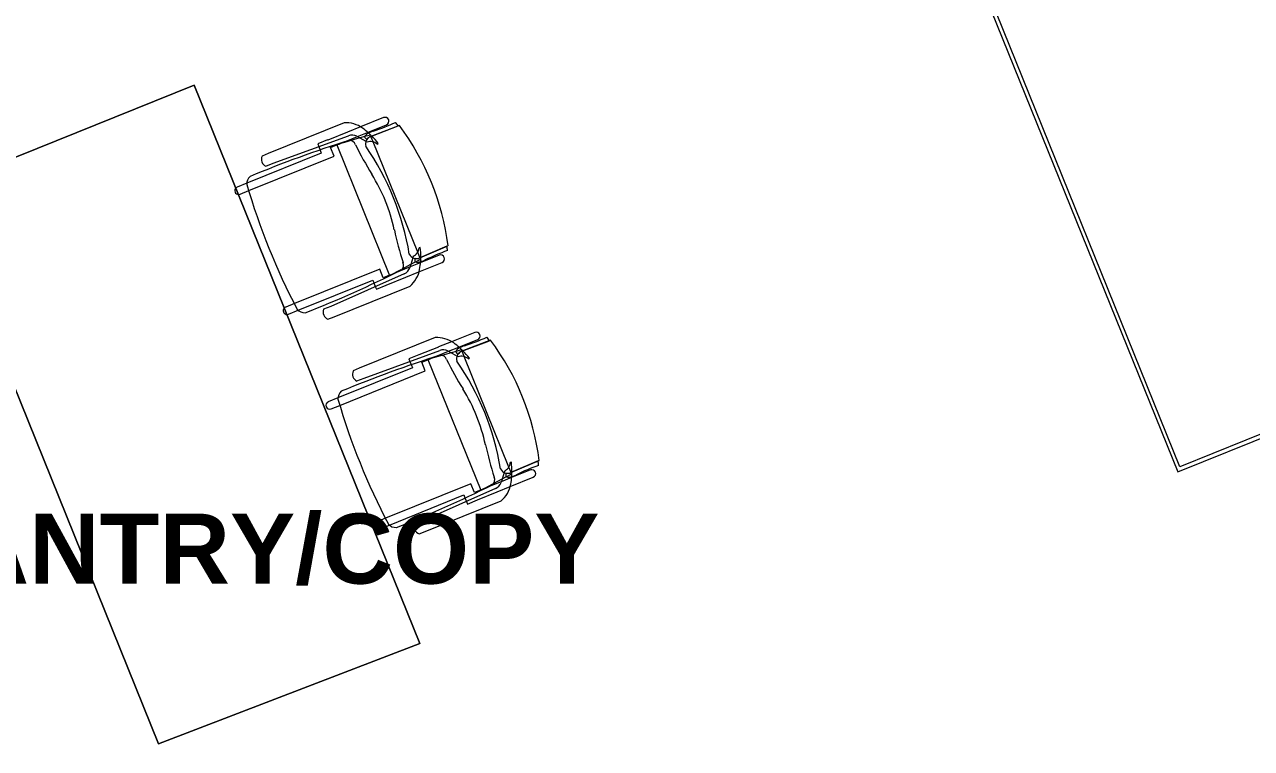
# Model space of a CAD drawing. Header units: inches. Extents: x 2359 to 5358, y 31 to 2545.
# Drawn here: x 4861.4 to 5019.1, y 579.7 to 672.7 of the extents above; entities that cross this region are included whole.
import ezdxf

# ---------------------------------------------------------------- set-up
doc = ezdxf.new("R2010")
doc.units = ezdxf.units.IN
doc.header["$LTSCALE"] = 48
doc.header["$MEASUREMENT"] = 0
for name, color, linetype, lineweight in [('A-AREA-IDEN', 1, 'Continuous', 9), ('I-FURN', 47, 'Continuous', 9), ('I-WALL', 8, 'Continuous', 13)]:
    doc.layers.add(name, color=color, linetype=linetype, lineweight=lineweight)
doc.styles.add('Swis721 Lt BT_B', font='', dxfattribs={"height": 9})
doc.styles.get('Swis721 Lt BT_B').set_extended_font_data('Swis721 Lt BT', bold=True)

# ---------------------------------------------------------------- blocks, each defined once
blk = doc.blocks.new('18_ Diameter Table10 - 18_ Diameter Table-5366418-FIRST FLOOR POWER _ SIGNAL')
at = {"layer": 'I-FURN'}
for p, q in [((4893.15, 662.35), (4860.01, 648.29)), ((4860.01, 648.29), (4893.15, 662.35)), ((4923.41, 591.06), (4893.15, 662.35)), ((4893.15, 662.35), (4923.41, 591.06)), ((4860.01, 648.29), (4890.03, 577.57)), ((4890.03, 577.57), (4860.01, 648.29)), ((4890.03, 577.57), (4923.41, 591.06)), ((4923.41, 591.06), (4890.03, 577.57))]:
    blk.add_line(p, q, dxfattribs=at)
blk = doc.blocks.new('F-Haworth_Chair_X99-Seminar - X99 Seminar Chair with Glides-V11-FIRST FLOOR POWER _ SIGNAL')
at = {"layer": 'I-FURN'}
for p, q in [((-8.34, 11.52), (-8.42, 7.57)), ((-8.42, 7.57), (-8.34, 11.37)), ((8.42, 7.57), (8.34, 11.52)), ((8.34, 11.37), (8.42, 7.57)), ((-10.04, 10.02), (-10.04, 6.81)), ((-9.04, 7.4), (-9.04, 10.02)), ((9.04, 10.02), (9.04, 7.4)), ((10.04, 6.81), (10.04, 10.02)), ((-7.18, 7.99), (-7.21, 8.13)), ((7.21, 8.13), (7.18, 7.99)), ((-10.04, 6.81), (-10.04, 5)), ((-9.13, 5.92), (-8.07, 6.77)), ((-9.04, 5.99), (-9.04, 7.4)), ((-8.68, 6.87), (-8.75, 6.22)), ((-8.62, 7.42), (-8.68, 6.87)), ((-8.6, 7.6), (-8.62, 7.43)), ((-8.61, 6.81), (-8.23, 6.95)), ((-8.49, 7.6), (-8.56, 7.6)), ((-7.65, 7.6), (-8.4, 7.6)), ((-8.07, 6.77), (-7.95, 6.87)), ((7.65, 7.6), (-7.65, 7.6)), ((8.4, 7.6), (7.65, 7.6)), ((7.95, 6.87), (8.07, 6.77)), ((8.07, 6.77), (9.13, 5.92)), ((8.23, 6.95), (8.61, 6.81)), ((8.56, 7.6), (8.49, 7.6)), ((8.62, 7.43), (8.6, 7.6)), ((8.68, 6.91), (8.62, 7.42)), ((8.75, 6.22), (8.68, 6.87)), ((9.04, 7.4), (9.04, 5.99)), ((10.04, 5), (10.04, 6.81)), ((-11.32, 5.06), (-11.32, -5.48)), ((-10.04, 4.99), (-10.04, 2.27)), ((-9.92, -5.36), (-9.57, 4.97)), ((-8.9, 4.8), (-9.07, 3.2)), ((-9.04, 3.62), (-9.04, 5.99)), ((-8.88, 4.99), (-8.89, 4.91)), ((-8.75, 6.22), (-8.88, 4.99)), ((8.88, 4.99), (8.75, 6.22)), ((8.89, 4.91), (8.88, 4.99)), ((9.07, 3.2), (8.9, 4.8)), ((9.04, 5.99), (9.04, 3.62)), ((9.57, 4.97), (9.92, -5.36)), ((10.04, 2.27), (10.04, 4.99)), ((11.32, -5.48), (11.32, 5.06)), ((-9.07, 3.2), (-9.07, 3.12)), ((-9.04, 3.43), (-9.04, 3.62)), ((-9.04, 3.12), (-9.04, 3.43)), ((9.04, 3.62), (9.04, 3.43)), ((9.04, 3.43), (9.04, 3.12)), ((9.07, 3.12), (9.07, 3.2)), ((-10.04, 2.27), (-10.07, 2.27)), ((-10.07, 2.27), (-10.07, 0.89)), ((-9.07, 3.12), (9.07, 3.12)), ((-9.04, 2.27), (-9.04, 3.12)), ((-7.83, 2.27), (-9.04, 2.27)), ((-7.83, -9.57), (-7.83, 2.27)), ((9.04, 2.27), (7.83, 2.27)), ((7.83, 2.27), (7.83, -9.57)), ((9.04, 3.12), (9.04, 2.27)), ((10.07, 2.27), (10.04, 2.27)), ((10.07, 0.89), (10.07, 2.27)), ((-10.07, 0.89), (-9.71, 0.89)), ((-9.71, 0.89), (-9.2, 0.89)), ((-9.2, 0.89), (-8.82, 0.89)), ((-8.82, 0.89), (-8.82, -9.44)), ((8.82, 0.89), (9.2, 0.89)), ((8.82, -9.44), (8.82, 0.89)), ((9.2, 0.89), (9.71, 0.89)), ((9.71, 0.89), (10.07, 0.89)), ((-11.32, -5.48), (-11.3, -6.32)), ((-9.92, -6.36), (-9.92, -5.36)), ((9.92, -5.36), (9.92, -6.36)), ((11.3, -6.32), (11.32, -5.48)), ((-8.82, -9.44), (-8.82, -10.78)), ((8.82, -10.78), (8.82, -9.44)), ((-7.83, -10.78), (-7.83, -9.57)), ((7.83, -9.57), (7.83, -10.78))]:
    blk.add_line(p, q, dxfattribs=at)
for centre, radius, start, end in [((-36.06, 10.03), 27.2, 355.9857, 2.5118), ((0, -20.73), 33.17, 104.5766, 105.5522), ((0, -20.29), 32.89, 75.3075, 104.696), ((0, -20.73), 33.17, 74.4478, 75.4234), ((36.06, 10.03), 27.2, 177.4882, 184.0143), ((-9.54, 10.02), 0.498, 360, 180), ((9.54, 10.02), 0.498, 360, 180), ((-5.2, 7.86), 3.74, 175.9857, 189.9064), ((-4.71, -1.15), 9.61, 105.0666, 112.7369), ((-6.55, 6.76), 1.38, 117.0503, 145.9813), ((6.55, 6.76), 1.38, 34.0187, 62.9497), ((4.71, -1.15), 9.61, 67.2631, 74.9334), ((5.2, 7.86), 3.74, 350.0936, 4.0143), ((-7.87, 3.92), 3.63, 121.9522, 161.8211), ((-4.71, -1.15), 9.61, 116.0036, 121.9522), ((-4.71, -1.15), 9.61, 113.5094, 116.0036), ((-8.28, 7.33), 0.613, 189.9064, 237.4573), ((-4.71, -1.15), 9.61, 112.927, 113.3607), ((-7.37, 7.55), 1.05, 178.8214, 214.7998), ((-7.37, 7.55), 1.05, 178.8214, 264.0446), ((-6.55, 6.76), 1.38, 147.5752, 174.9122), ((0, -26.49), 33.83, 77.2285, 102.7715), ((7.37, 7.55), 1.05, 275.9554, 1.1786), ((6.55, 6.76), 1.38, 5.0878, 32.4248), ((7.37, 7.55), 1.05, 325.2002, 1.1786), ((4.71, -1.15), 9.61, 66.6393, 67.073), ((4.71, -1.15), 9.61, 63.9964, 66.4906), ((8.28, 7.33), 0.613, 302.5427, 350.0936), ((4.71, -1.15), 9.61, 58.0478, 63.9964), ((7.87, 3.92), 3.63, 18.1789, 58.0478), ((-8.18, 4.9), 1.39, 132.8922, 177.1987), ((144.06, -7.32), 153.52, 175.4787, 180.5251), ((-8.24, 4.59), 0.763, 84.2338, 165.7662), ((-11.32, 48.08), 42.84, 274.2301, 280.0233), ((0, -15.97), 22.19, 79.9767, 100.0233), ((11.32, 48.08), 42.84, 259.9767, 265.7699), ((8.24, 4.59), 0.763, 14.2338, 95.7662), ((-144.06, -7.32), 153.52, 359.4749, 4.5213), ((8.18, 4.9), 1.39, 2.8013, 47.1078), ((-10.58, -5.68), 0.956, 221.8901, 314.1099), ((10.58, -5.68), 0.956, 225.8901, 318.1099), ((-8.21, -8.28), 1.31, 200.0433, 249.9567), ((8.21, -8.28), 1.31, 290.0433, 339.9567), ((-8.32, -10.78), 0.495, 180, 202.8413), ((-8.32, -10.78), 0.495, 202.8413, 337.1634), ((0, 75.01), 84.96, 264.1475, 275.8525), ((-8.32, -10.78), 0.495, 337.1634, 360), ((8.32, -10.78), 0.495, 180, 202.7541), ((8.32, -10.78), 0.495, 202.7541, 225), ((8.32, -10.78), 0.495, 225, 337.2507), ((8.32, -10.78), 0.495, 337.2507, 360)]:
    blk.add_arc(centre, radius, start, end, dxfattribs=at)
blk = doc.blocks.new('F-Haworth_Chair_X99-Seminar - X99 Seminar Chair with Glides-V19-FIRST FLOOR POWER _ SIGNAL')
at = {"layer": 'I-FURN'}
for p, q in [((-8.34, 11.52), (-8.42, 7.57)), ((-8.42, 7.57), (-8.34, 11.37)), ((8.42, 7.57), (8.34, 11.52)), ((8.34, 11.37), (8.42, 7.57)), ((-10.04, 10.02), (-10.04, 6.81)), ((-9.04, 7.4), (-9.04, 10.02)), ((9.04, 10.02), (9.04, 7.4)), ((10.04, 6.81), (10.04, 10.02)), ((-7.18, 7.99), (-7.21, 8.13)), ((7.21, 8.13), (7.18, 7.99)), ((-10.04, 6.81), (-10.04, 5)), ((-9.13, 5.92), (-8.07, 6.77)), ((-9.04, 5.99), (-9.04, 7.4)), ((-8.68, 6.87), (-8.75, 6.22)), ((-8.62, 7.42), (-8.68, 6.87)), ((-8.6, 7.6), (-8.62, 7.43)), ((-8.61, 6.81), (-8.23, 6.95)), ((-8.49, 7.6), (-8.56, 7.6)), ((-7.65, 7.6), (-8.4, 7.6)), ((-8.07, 6.77), (-7.95, 6.87)), ((7.65, 7.6), (-7.65, 7.6)), ((8.4, 7.6), (7.65, 7.6)), ((7.95, 6.87), (8.07, 6.77)), ((8.07, 6.77), (9.13, 5.92)), ((8.23, 6.95), (8.61, 6.81)), ((8.56, 7.6), (8.49, 7.6)), ((8.62, 7.43), (8.6, 7.6)), ((8.68, 6.91), (8.62, 7.42)), ((8.75, 6.22), (8.68, 6.87)), ((9.04, 7.4), (9.04, 5.99)), ((10.04, 5), (10.04, 6.81)), ((-11.32, 5.06), (-11.32, -5.48)), ((-10.04, 4.99), (-10.04, 2.27)), ((-9.92, -5.36), (-9.57, 4.97)), ((-8.9, 4.8), (-9.07, 3.2)), ((-9.04, 3.62), (-9.04, 5.99)), ((-8.88, 4.99), (-8.89, 4.91)), ((-8.75, 6.22), (-8.88, 4.99)), ((8.88, 4.99), (8.75, 6.22)), ((8.89, 4.91), (8.88, 4.99)), ((9.07, 3.2), (8.9, 4.8)), ((9.04, 5.99), (9.04, 3.62)), ((9.57, 4.97), (9.92, -5.36)), ((10.04, 2.27), (10.04, 4.99)), ((11.32, -5.48), (11.32, 5.06)), ((-9.07, 3.2), (-9.07, 3.12)), ((-9.04, 3.43), (-9.04, 3.62)), ((-9.04, 3.12), (-9.04, 3.43)), ((9.04, 3.62), (9.04, 3.43)), ((9.04, 3.43), (9.04, 3.12)), ((9.07, 3.12), (9.07, 3.2)), ((-10.04, 2.27), (-10.07, 2.27)), ((-10.07, 2.27), (-10.07, 0.89)), ((-9.07, 3.12), (9.07, 3.12)), ((-9.04, 2.27), (-9.04, 3.12)), ((-7.83, 2.27), (-9.04, 2.27)), ((-7.83, -9.57), (-7.83, 2.27)), ((9.04, 2.27), (7.83, 2.27)), ((7.83, 2.27), (7.83, -9.57)), ((9.04, 3.12), (9.04, 2.27)), ((10.07, 2.27), (10.04, 2.27)), ((10.07, 0.89), (10.07, 2.27)), ((-10.07, 0.89), (-9.71, 0.89)), ((-9.71, 0.89), (-9.2, 0.89)), ((-9.2, 0.89), (-8.82, 0.89)), ((-8.82, 0.89), (-8.82, -9.44)), ((8.82, 0.89), (9.2, 0.89)), ((8.82, -9.44), (8.82, 0.89)), ((9.2, 0.89), (9.71, 0.89)), ((9.71, 0.89), (10.07, 0.89)), ((-11.32, -5.48), (-11.3, -6.32)), ((-9.92, -6.36), (-9.92, -5.36)), ((9.92, -5.36), (9.92, -6.36)), ((11.3, -6.32), (11.32, -5.48)), ((-8.82, -9.44), (-8.82, -10.78)), ((8.82, -10.78), (8.82, -9.44)), ((-7.83, -10.78), (-7.83, -9.57)), ((7.83, -9.57), (7.83, -10.78))]:
    blk.add_line(p, q, dxfattribs=at)
for centre, radius, start, end in [((-36.06, 10.03), 27.2, 355.9857, 2.5118), ((0, -20.73), 33.17, 104.5766, 105.5522), ((0, -20.29), 32.89, 75.3075, 104.696), ((0, -20.73), 33.17, 74.4478, 75.4234), ((36.06, 10.03), 27.2, 177.4882, 184.0143), ((-9.54, 10.02), 0.498, 360, 180), ((9.54, 10.02), 0.498, 360, 180), ((-5.2, 7.86), 3.74, 175.9857, 189.9064), ((-4.71, -1.15), 9.61, 105.0666, 112.7369), ((-6.55, 6.76), 1.38, 117.0503, 145.9813), ((6.55, 6.76), 1.38, 34.0187, 62.9497), ((4.71, -1.15), 9.61, 67.2631, 74.9334), ((5.2, 7.86), 3.74, 350.0936, 4.0143), ((-7.87, 3.92), 3.63, 121.9522, 161.8211), ((-4.71, -1.15), 9.61, 116.0036, 121.9522), ((-4.71, -1.15), 9.61, 113.5094, 116.0036), ((-8.28, 7.33), 0.613, 189.9064, 237.4573), ((-4.71, -1.15), 9.61, 112.927, 113.3607), ((-7.37, 7.55), 1.05, 178.8214, 214.7998), ((-7.37, 7.55), 1.05, 178.8214, 264.0446), ((-6.55, 6.76), 1.38, 147.5752, 174.9122), ((0, -26.49), 33.83, 77.2285, 102.7715), ((7.37, 7.55), 1.05, 275.9554, 1.1786), ((6.55, 6.76), 1.38, 5.0878, 32.4248), ((7.37, 7.55), 1.05, 325.2002, 1.1786), ((4.71, -1.15), 9.61, 66.6393, 67.073), ((4.71, -1.15), 9.61, 63.9964, 66.4906), ((8.28, 7.33), 0.613, 302.5427, 350.0936), ((4.71, -1.15), 9.61, 58.0478, 63.9964), ((7.87, 3.92), 3.63, 18.1789, 58.0478), ((-8.18, 4.9), 1.39, 132.8922, 177.1987), ((144.06, -7.32), 153.52, 175.4787, 180.5251), ((-8.24, 4.59), 0.763, 84.2338, 165.7662), ((-11.32, 48.08), 42.84, 274.2301, 280.0233), ((0, -15.97), 22.19, 79.9767, 100.0233), ((11.32, 48.08), 42.84, 259.9767, 265.7699), ((8.24, 4.59), 0.763, 14.2338, 95.7662), ((-144.06, -7.32), 153.52, 359.4749, 4.5213), ((8.18, 4.9), 1.39, 2.8013, 47.1078), ((-10.58, -5.68), 0.956, 221.8901, 314.1099), ((10.58, -5.68), 0.956, 225.8901, 318.1099), ((-8.21, -8.28), 1.31, 200.0433, 249.9567), ((8.21, -8.28), 1.31, 290.0433, 339.9567), ((-8.32, -10.78), 0.495, 180, 360), ((0, 75.01), 84.96, 264.1475, 275.8525), ((8.32, -10.78), 0.495, 180, 360)]:
    blk.add_arc(centre, radius, start, end, dxfattribs=at)

msp = doc.modelspace()

# ---------------------------------------------------------------- linework, layer by layer
at = {"layer": 'I-WALL'}
for p, q in [((4978.78, 691.59), (5009.64, 615.2)), ((5009.92, 615.86), (4979.25, 691.78)), ((5009.64, 615.2), (5043.1, 628.72)), ((5042.92, 629.19), (5009.92, 615.86))]:
    msp.add_line(p, q, dxfattribs=at)

# ---------------------------------------------------------------- block references
at = {"layer": 'I-FURN'}
for name, p, rotation in [('18_ Diameter Table10 - 18_ Diameter Table-5366418-FIRST FLOOR POWER _ SIGNAL', (-20.75, 88.09), 358.999999999999), ('F-Haworth_Chair_X99-Seminar - X99 Seminar Chair with Glides-V11-FIRST FLOOR POWER _ SIGNAL', (4902.02, 647.69), 291.9976079800982), ('F-Haworth_Chair_X99-Seminar - X99 Seminar Chair with Glides-V19-FIRST FLOOR POWER _ SIGNAL', (4913.74, 620.08), 291.9976079800982)]:
    msp.add_blockref(name, p, dxfattribs=dict(at, rotation=rotation))

# ---------------------------------------------------------------- texts
at = {"layer": 'A-AREA-IDEN', "insert": (4844.5, 609.84), "char_height": 9, "width": 105.141, "attachment_point": 1, "style": 'Swis721 Lt BT_B'}
msp.add_mtext('PANTRY/COPY', dxfattribs=at)

doc.saveas('drawing.dxf')
